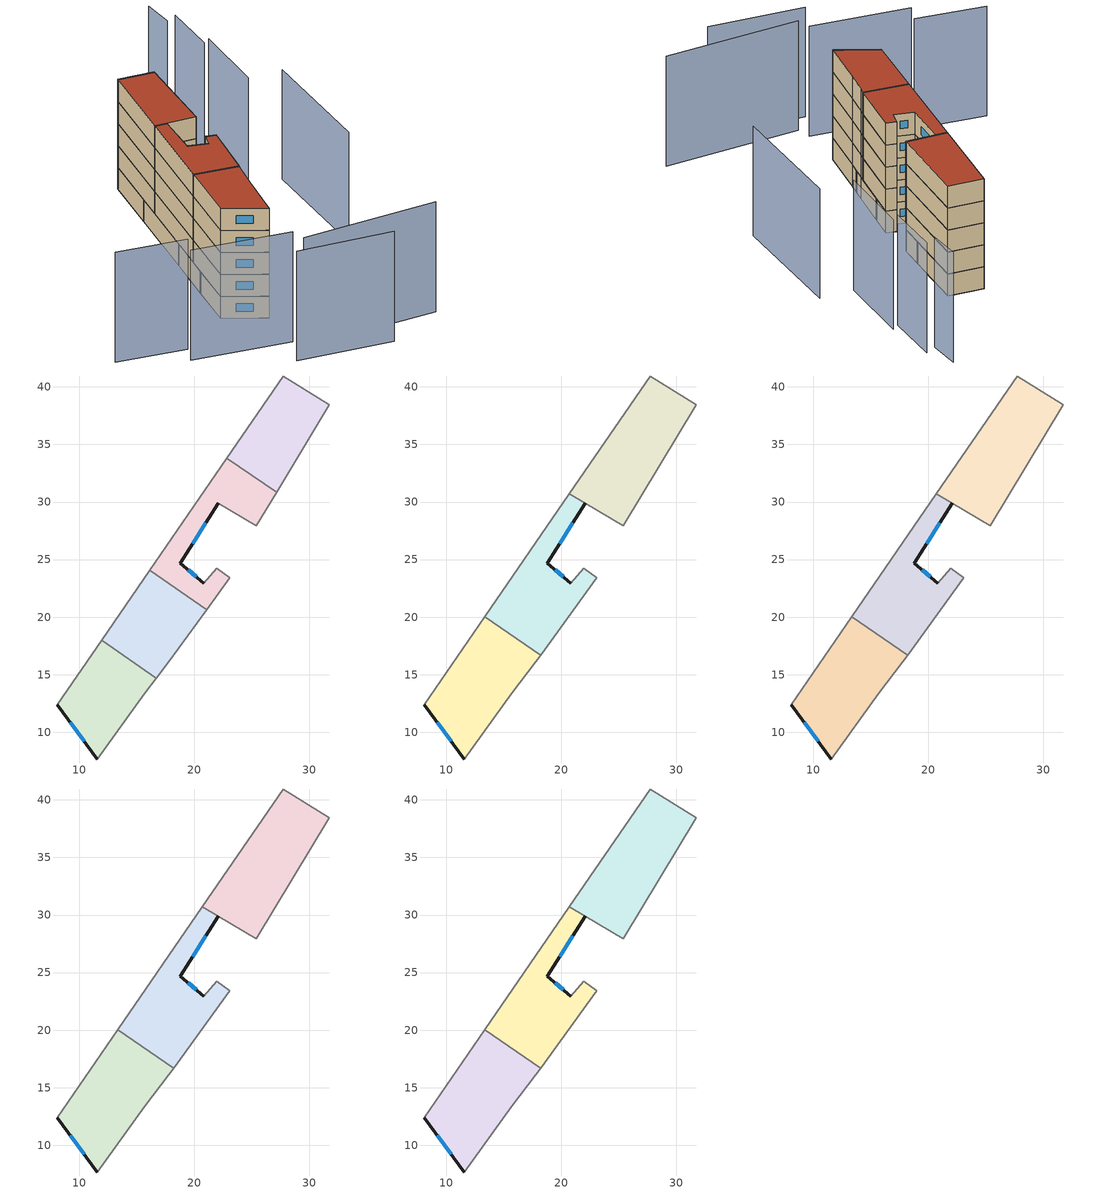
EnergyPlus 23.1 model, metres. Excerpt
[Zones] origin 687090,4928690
94b41fa13e35bc79_F0_dwelling_0
 floor ground (EU_floor_Construction): 11.57,7.67 15.69,13.37 16.71,14.7 11.94,17.97 8.11,12.39 z0
 wall outside (EU_wall_Construction): 11.57,7.67 8.11,12.39 z0:3
 wall adiabatic (EU_wall_Construction): 8.11,12.39 11.94,17.97 / 16.71,14.7 15.69,13.37 11.57,7.67 z0:3
 wall to 94b41fa13e35bc79_F0_dwelling_1 (EU_wall_Construction): 11.94,17.97 16.71,14.7 z0:3
 window (EU_Window_Construction): 10.45,9.21 9.24,10.86 z0.98:2.02
94b41fa13e35bc79_F0_dwelling_1
 floor ground (EU_floor_Construction): 17.79,16.12 21.08,20.65 16.12,24.05 11.94,17.97 16.71,14.7 z0
 wall adiabatic (EU_wall_Construction): 11.94,17.97 16.12,24.05 / 21.08,20.65 17.79,16.12 16.71,14.7 z0:3
 wall to 94b41fa13e35bc79_F0_dwelling_2 (EU_wall_Construction): 16.12,24.05 21.08,20.65 z0:3
94b41fa13e35bc79_F0_dwelling_2
 floor ground (EU_floor_Construction): 23.08,23.4 21.95,24.24 20.82,22.92 18.8,24.67 22.08,29.89 25.4,27.93 27.15,30.83 22.82,33.81 16.12,24.05 21.08,20.65 z0
 wall outside (EU_wall_Construction): 22.08,29.89 18.8,24.67 20.82,22.92 z0:3
 wall adiabatic (EU_wall_Construction): 20.82,22.92 21.95,24.24 23.08,23.4 21.08,20.65 / 16.12,24.05 22.82,33.81 / 27.15,30.83 25.4,27.93 22.08,29.89 z0:3
 wall to 94b41fa13e35bc79_F0_dwelling_3 (EU_wall_Construction): 22.82,33.81 27.15,30.83 z0:3
 window (EU_Window_Construction): 19.46,24.1 20.17,23.49 / 21.02,28.2 19.87,26.37 z0.98:2.02
94b41fa13e35bc79_F0_dwelling_3
 floor ground (EU_floor_Construction): 27.15,30.83 31.71,38.43 27.72,40.95 22.82,33.81 z0
 wall adiabatic (EU_wall_Construction): 22.82,33.81 27.72,40.95 31.71,38.43 27.15,30.83 z0:3
94b41fa13e35bc79_F1_dwelling_0
 floor to 94b41fa13e35bc79_F0_dwelling_0 (EU_floor_Construction): 11.57,7.67 15.69,13.37 16.71,14.7 11.94,17.97 8.11,12.39 z3
 floor to 94b41fa13e35bc79_F0_dwelling_1 (EU_floor_Construction): 17.79,16.12 18.21,16.69 13.35,20.02 11.94,17.97 16.71,14.7 z3
 wall outside (EU_wall_Construction): 11.57,7.67 8.11,12.39 z3:6
 wall adiabatic (EU_wall_Construction): 8.11,12.39 13.35,20.02 / 18.21,16.69 17.79,16.12 15.69,13.37 11.57,7.67 z3:6
 wall to 94b41fa13e35bc79_F1_dwelling_1 (EU_wall_Construction): 13.35,20.02 18.21,16.69 z3:6
 window (EU_Window_Construction): 10.45,9.21 9.24,10.86 z3.98:5.02
94b41fa13e35bc79_F1_dwelling_1
 floor to 94b41fa13e35bc79_F0_dwelling_1 (EU_floor_Construction): 18.21,16.69 21.08,20.65 16.12,24.05 13.35,20.02 z3
 floor to 94b41fa13e35bc79_F0_dwelling_2 (EU_floor_Construction): 21.08,20.65 20.82,22.92 18.8,24.67 22.08,29.89 20.69,30.71 16.12,24.05 z3; 21.08,20.65 23.08,23.4 21.95,24.24 20.82,22.92 z3
 wall outside (EU_wall_Construction): 22.08,29.89 18.8,24.67 20.82,22.92 z3:6
 wall adiabatic (EU_wall_Construction): 20.82,22.92 21.95,24.24 23.08,23.4 18.21,16.69 / 13.35,20.02 20.69,30.71 z3:6
 wall to 94b41fa13e35bc79_F1_dwelling_2 (EU_wall_Construction): 20.69,30.71 22.08,29.89 z3:6
 window (EU_Window_Construction): 21.02,28.19 19.87,26.37 / 19.46,24.1 20.17,23.49 z3.98:5.02
94b41fa13e35bc79_F1_dwelling_2
 floor to 94b41fa13e35bc79_F0_dwelling_2 (EU_floor_Construction): 25.4,27.93 27.15,30.83 22.82,33.81 20.69,30.71 22.08,29.89 z3
 floor to 94b41fa13e35bc79_F0_dwelling_3 (EU_floor_Construction): 27.15,30.83 31.71,38.43 27.72,40.95 22.82,33.81 z3
 wall adiabatic (EU_wall_Construction): 20.69,30.71 27.72,40.95 31.71,38.43 25.4,27.93 22.08,29.89 z3:6
94b41fa13e35bc79_F2_dwelling_0
 floor to 94b41fa13e35bc79_F1_dwelling_0 (EU_floor_Construction): 15.69,13.37 17.79,16.12 18.21,16.69 13.35,20.02 8.11,12.39 11.57,7.67 z6
 wall outside (EU_wall_Construction): 11.57,7.67 8.11,12.39 z6:9
 wall adiabatic (EU_wall_Construction): 8.11,12.39 13.35,20.02 / 18.21,16.69 17.79,16.12 15.69,13.37 11.57,7.67 z6:9
 wall to 94b41fa13e35bc79_F2_dwelling_1 (EU_wall_Construction): 13.35,20.02 18.21,16.69 z6:9
 window (EU_Window_Construction): 10.45,9.21 9.24,10.86 z6.98:8.02
94b41fa13e35bc79_F2_dwelling_1
 floor to 94b41fa13e35bc79_F1_dwelling_1 (EU_floor_Construction): 18.21,16.69 23.08,23.4 21.95,24.24 20.82,22.92 18.8,24.67 22.08,29.89 20.69,30.71 13.35,20.02 z6
 wall outside (EU_wall_Construction): 22.08,29.89 18.8,24.67 20.82,22.92 z6:9
 wall adiabatic (EU_wall_Construction): 20.82,22.92 21.95,24.24 23.08,23.4 18.21,16.69 / 13.35,20.02 20.69,30.71 z6:9
 wall to 94b41fa13e35bc79_F2_dwelling_2 (EU_wall_Construction): 20.69,30.71 22.08,29.89 z6:9
 window (EU_Window_Construction): 21.02,28.19 19.87,26.37 / 19.46,24.1 20.17,23.49 z6.98:8.02
94b41fa13e35bc79_F2_dwelling_2
 floor to 94b41fa13e35bc79_F1_dwelling_2 (EU_floor_Construction): 25.4,27.93 31.71,38.43 27.72,40.95 20.69,30.71 z6
 wall adiabatic (EU_wall_Construction): 20.69,30.71 27.72,40.95 31.71,38.43 25.4,27.93 22.08,29.89 z6:9
94b41fa13e35bc79_F3_dwelling_0
 floor to 94b41fa13e35bc79_F2_dwelling_0 (EU_floor_Construction): 15.69,13.37 17.79,16.12 18.21,16.69 13.35,20.02 8.11,12.39 11.57,7.67 z9
 wall outside (EU_wall_Construction): 11.57,7.67 8.11,12.39 z9:12
 wall adiabatic (EU_wall_Construction): 8.11,12.39 13.35,20.02 / 18.21,16.69 17.79,16.12 15.69,13.37 11.57,7.67 z9:12
 wall to 94b41fa13e35bc79_F3_dwelling_1 (EU_wall_Construction): 13.35,20.02 18.21,16.69 z9:12
 window (EU_Window_Construction): 10.45,9.21 9.24,10.86 z9.98:11.02
94b41fa13e35bc79_F3_dwelling_1
 floor to 94b41fa13e35bc79_F2_dwelling_1 (EU_floor_Construction): 18.21,16.69 23.08,23.4 21.95,24.24 20.82,22.92 18.8,24.67 22.08,29.89 20.69,30.71 13.35,20.02 z9
 wall outside (EU_wall_Construction): 22.08,29.89 18.8,24.67 20.82,22.92 z9:12
 wall adiabatic (EU_wall_Construction): 20.82,22.92 21.95,24.24 23.08,23.4 18.21,16.69 / 13.35,20.02 20.69,30.71 z9:12
 wall to 94b41fa13e35bc79_F3_dwelling_2 (EU_wall_Construction): 20.69,30.71 22.08,29.89 z9:12
 window (EU_Window_Construction): 21.02,28.19 19.87,26.37 / 19.46,24.1 20.17,23.49 z9.98:11.02
94b41fa13e35bc79_F3_dwelling_2
 floor to 94b41fa13e35bc79_F2_dwelling_2 (EU_floor_Construction): 25.4,27.93 31.71,38.43 27.72,40.95 20.69,30.71 z9
 wall adiabatic (EU_wall_Construction): 20.69,30.71 27.72,40.95 31.71,38.43 25.4,27.93 22.08,29.89 z9:12
94b41fa13e35bc79_F4_dwelling_0
 floor to 94b41fa13e35bc79_F3_dwelling_0 (EU_floor_Construction): 15.69,13.37 17.79,16.12 18.21,16.69 13.35,20.02 8.11,12.39 11.57,7.67 z12
 wall outside (EU_wall_Construction): 11.57,7.67 8.11,12.39 z12:15
 wall adiabatic (EU_wall_Construction): 8.11,12.39 13.35,20.02 / 18.21,16.69 17.79,16.12 15.69,13.37 11.57,7.67 z12:15
 wall to 94b41fa13e35bc79_F4_dwelling_1 (EU_wall_Construction): 13.35,20.02 18.21,16.69 z12:15
 window (EU_Window_Construction): 10.45,9.21 9.24,10.86 z12.98:14.02
 roof outside (EU_roof_Construction): 18.21,16.69 17.79,16.12 15.69,13.37 11.57,7.67 8.11,12.39 13.35,20.02 z15
94b41fa13e35bc79_F4_dwelling_1
 floor to 94b41fa13e35bc79_F3_dwelling_1 (EU_floor_Construction): 18.21,16.69 23.08,23.4 21.95,24.24 20.82,22.92 18.8,24.67 22.08,29.89 20.69,30.71 13.35,20.02 z12
 wall outside (EU_wall_Construction): 22.08,29.89 18.8,24.67 20.82,22.92 z12:15
 wall adiabatic (EU_wall_Construction): 20.82,22.92 21.95,24.24 23.08,23.4 18.21,16.69 / 13.35,20.02 20.69,30.71 z12:15
 wall to 94b41fa13e35bc79_F4_dwelling_2 (EU_wall_Construction): 20.69,30.71 22.08,29.89 z12:15
 window (EU_Window_Construction): 21.02,28.19 19.87,26.37 / 19.46,24.1 20.17,23.49 z12.98:14.02
 roof outside (EU_roof_Construction): 22.08,29.89 18.8,24.67 20.82,22.92 21.95,24.24 23.08,23.4 18.21,16.69 13.35,20.02 20.69,30.71 z15
94b41fa13e35bc79_F4_dwelling_2
 floor to 94b41fa13e35bc79_F3_dwelling_2 (EU_floor_Construction): 25.4,27.93 31.71,38.43 27.72,40.95 20.69,30.71 z12
 wall adiabatic (EU_wall_Construction): 20.69,30.71 27.72,40.95 31.71,38.43 25.4,27.93 22.08,29.89 z12:15
 roof outside (EU_roof_Construction): 31.71,38.43 25.4,27.93 20.69,30.71 27.72,40.95 z15
shading: 41.16,37.65 44.76,44.41 / 4.69,-1.09 15.37,-7.9 / -2.36,9.46 8.37,2.02 / -7.93,16.63 -0.33,11.31 / 32.65,10.74 40.95,26.14 / 24.28,-7.79 7.92,0.15 / 36.95,28.36 42.31,37.78 / 43.07,44.42 44.9,48.32 z0:15
[Building]
EU S2 Campaign: North Axis=0; Terrain=City; Solar Distribution=FullExterior
[Site:Location]
Bologna: Latitude=44.5; Longitude=11.25; Time Zone=1; Elevation=37
[SizingPeriod:WeatherFileDays]
AnnualSizingPeriod: Begin Month=1; Begin Day of Month=1; End Month=12; End Day of Month=31; Day of Week for Start Day=Monday; Use Weather File Daylight Saving Period=No; Use Weather File Rain and Snow Indicators=No
[MATERIAL]
EU_InternalMass_Material: Roughness=MediumRough; Thickness=0.1; Conductivity=1; Density=1800; Specific Heat=900; Thermal Absorptance=0.9; Solar Absorptance=0.7; Visible Absorptance=0.7
[MATERIAL:NOMASS] Roughness=MediumRough; Thermal Absorptance=0.9; Solar Absorptance=0.7; Visible Absorptance=0.7
Name | Thermal Resistance
EU_wall_NoMass | 0.905828
EU_roof_NoMass | 0.37593
EU_floor_NoMass | 0.67114
[WINDOWMATERIAL:SIMPLEGLAZINGSYSTEM]
EU_Window_SimpleGlazing: UFactor=4.52486; Solar Heat Gain Coefficient=0.85; Visible Transmittance=0.85
[CONSTRUCTION]
EU_wall_Construction: EU_wall_NoMass
EU_roof_Construction: EU_roof_NoMass
EU_floor_Construction: EU_floor_NoMass
EU_InternalMass_Construction: EU_InternalMass_Material
EU_Window_Construction: EU_Window_SimpleGlazing
[ZONE] Type=1; Multiplier=1; Ceiling Height=autocalculate; Floor Area=autocalculate; Part of Total Floor Area=Yes
Name | Volume
94b41fa13e35bc79_F0_dwelling_0 | 130.947
94b41fa13e35bc79_F1_dwelling_0 | 174.57
94b41fa13e35bc79_F2_dwelling_0; 94b41fa13e35bc79_F3_dwelling_0; 94b41fa13e35bc79_F4_dwelling_0 | 174.569
94b41fa13e35bc79_F0_dwelling_1 | 130.939
94b41fa13e35bc79_F1_dwelling_1 | 160.868
94b41fa13e35bc79_F2_dwelling_1; 94b41fa13e35bc79_F3_dwelling_1; 94b41fa13e35bc79_F4_dwelling_1 | 160.874
94b41fa13e35bc79_F0_dwelling_2 | 130.913
94b41fa13e35bc79_F1_dwelling_2 | 188.245
94b41fa13e35bc79_F2_dwelling_2; 94b41fa13e35bc79_F3_dwelling_2; 94b41fa13e35bc79_F4_dwelling_2 | 188.283
94b41fa13e35bc79_F0_dwelling_3 | 130.926
[INTERNALMASS] Construction=EU_InternalMass_Construction
Name | Zone or ZoneList | Surface Area
94b41fa13e35bc79_F0_dwelling_0_EU_InternalMass | 94b41fa13e35bc79_F0_dwelling_0 | 43.649
94b41fa13e35bc79_F0_dwelling_1_EU_InternalMass | 94b41fa13e35bc79_F0_dwelling_1 | 43.646
94b41fa13e35bc79_F0_dwelling_2_EU_InternalMass | 94b41fa13e35bc79_F0_dwelling_2 | 43.6376
94b41fa13e35bc79_F0_dwelling_3_EU_InternalMass | 94b41fa13e35bc79_F0_dwelling_3 | 43.6421
94b41fa13e35bc79_F1_dwelling_0_EU_InternalMass | 94b41fa13e35bc79_F1_dwelling_0 | 58.1898
94b41fa13e35bc79_F1_dwelling_1_EU_InternalMass | 94b41fa13e35bc79_F1_dwelling_1 | 53.6298
94b41fa13e35bc79_F1_dwelling_2_EU_InternalMass | 94b41fa13e35bc79_F1_dwelling_2 | 62.7591
94b41fa13e35bc79_F2_dwelling_0_EU_InternalMass | 94b41fa13e35bc79_F2_dwelling_0 | 58.1898
94b41fa13e35bc79_F2_dwelling_1_EU_InternalMass | 94b41fa13e35bc79_F2_dwelling_1 | 53.6298
94b41fa13e35bc79_F2_dwelling_2_EU_InternalMass | 94b41fa13e35bc79_F2_dwelling_2 | 62.7591
94b41fa13e35bc79_F3_dwelling_0_EU_InternalMass | 94b41fa13e35bc79_F3_dwelling_0 | 58.1898
94b41fa13e35bc79_F3_dwelling_1_EU_InternalMass | 94b41fa13e35bc79_F3_dwelling_1 | 53.6298
94b41fa13e35bc79_F3_dwelling_2_EU_InternalMass | 94b41fa13e35bc79_F3_dwelling_2 | 62.7591
94b41fa13e35bc79_F4_dwelling_0_EU_InternalMass | 94b41fa13e35bc79_F4_dwelling_0 | 58.1898
94b41fa13e35bc79_F4_dwelling_1_EU_InternalMass | 94b41fa13e35bc79_F4_dwelling_1 | 53.6298
94b41fa13e35bc79_F4_dwelling_2_EU_InternalMass | 94b41fa13e35bc79_F4_dwelling_2 | 62.7591
[OTHEREQUIPMENT] Fuel Type=Electricity; Design Level Calculation Method=Watts/Area; Power per Zone Floor Area=1; Fraction Latent=0; Fraction Radiant=0; Fraction Lost=0; Carbon Dioxide Generation Rate=0; EndUse Subcategory=EU_Step8_InternalGains
Name | Zone or ZoneList or Space or SpaceList | Schedule
EU_Step8_InternalGain_94b41fa13e35bc79_F0_dwelling_0_f000 | 94b41fa13e35bc79_F0_dwelling_0 | EU_Step8_GainSchedule_94b41fa13e35bc79_F0_dwelling_0_f000
EU_Step8_InternalGain_94b41fa13e35bc79_F0_dwelling_1_f000 | 94b41fa13e35bc79_F0_dwelling_1 | EU_Step8_GainSchedule_94b41fa13e35bc79_F0_dwelling_1_f000
EU_Step8_InternalGain_94b41fa13e35bc79_F0_dwelling_2_f000 | 94b41fa13e35bc79_F0_dwelling_2 | EU_Step8_GainSchedule_94b41fa13e35bc79_F0_dwelling_2_f000
EU_Step8_InternalGain_94b41fa13e35bc79_F0_dwelling_3_f000 | 94b41fa13e35bc79_F0_dwelling_3 | EU_Step8_GainSchedule_94b41fa13e35bc79_F0_dwelling_3_f000
EU_Step8_InternalGain_94b41fa13e35bc79_F1_dwelling_0_f000 | 94b41fa13e35bc79_F1_dwelling_0 | EU_Step8_GainSchedule_94b41fa13e35bc79_F1_dwelling_0_f000
EU_Step8_InternalGain_94b41fa13e35bc79_F1_dwelling_1_f000 | 94b41fa13e35bc79_F1_dwelling_1 | EU_Step8_GainSchedule_94b41fa13e35bc79_F1_dwelling_1_f000
EU_Step8_InternalGain_94b41fa13e35bc79_F1_dwelling_2_f000 | 94b41fa13e35bc79_F1_dwelling_2 | EU_Step8_GainSchedule_94b41fa13e35bc79_F1_dwelling_2_f000
EU_Step8_InternalGain_94b41fa13e35bc79_F2_dwelling_0_f000 | 94b41fa13e35bc79_F2_dwelling_0 | EU_Step8_GainSchedule_94b41fa13e35bc79_F2_dwelling_0_f000
EU_Step8_InternalGain_94b41fa13e35bc79_F2_dwelling_1_f000 | 94b41fa13e35bc79_F2_dwelling_1 | EU_Step8_GainSchedule_94b41fa13e35bc79_F2_dwelling_1_f000
EU_Step8_InternalGain_94b41fa13e35bc79_F2_dwelling_2_f000 | 94b41fa13e35bc79_F2_dwelling_2 | EU_Step8_GainSchedule_94b41fa13e35bc79_F2_dwelling_2_f000
EU_Step8_InternalGain_94b41fa13e35bc79_F3_dwelling_0_f000 | 94b41fa13e35bc79_F3_dwelling_0 | EU_Step8_GainSchedule_94b41fa13e35bc79_F3_dwelling_0_f000
EU_Step8_InternalGain_94b41fa13e35bc79_F3_dwelling_1_f000 | 94b41fa13e35bc79_F3_dwelling_1 | EU_Step8_GainSchedule_94b41fa13e35bc79_F3_dwelling_1_f000
EU_Step8_InternalGain_94b41fa13e35bc79_F3_dwelling_2_f000 | 94b41fa13e35bc79_F3_dwelling_2 | EU_Step8_GainSchedule_94b41fa13e35bc79_F3_dwelling_2_f000
EU_Step8_InternalGain_94b41fa13e35bc79_F4_dwelling_0_f000 | 94b41fa13e35bc79_F4_dwelling_0 | EU_Step8_GainSchedule_94b41fa13e35bc79_F4_dwelling_0_f000
EU_Step8_InternalGain_94b41fa13e35bc79_F4_dwelling_1_f000 | 94b41fa13e35bc79_F4_dwelling_1 | EU_Step8_GainSchedule_94b41fa13e35bc79_F4_dwelling_1_f000
EU_Step8_InternalGain_94b41fa13e35bc79_F4_dwelling_2_f000 | 94b41fa13e35bc79_F4_dwelling_2 | EU_Step8_GainSchedule_94b41fa13e35bc79_F4_dwelling_2_f000
[ZONEVENTILATION:DESIGNFLOWRATE] Schedule=EU_AlwaysOn; Design Flow Rate Calculation Method=AirChanges/Hour; Air Changes per Hour=0.73129; Ventilation Type=Natural; Fan Pressure Rise=0; Fan Total Efficiency=1; Constant Term Coefficient=1; Temperature Term Coefficient=0; Velocity Term Coefficient=0; Velocity Squared Term Coefficient=0; Minimum Indoor Temperature=-100; Maximum Indoor Temperature=100; Delta Temperature=-100; Minimum Outdoor Temperature=-100; Maximum Outdoor Temperature=100; Maximum Wind Speed=40
Name | Zone or ZoneList or Space or SpaceList
EU_ConstantAir_94b41fa13e35bc79_F0_dwelling_0 | 94b41fa13e35bc79_F0_dwelling_0
EU_ConstantAir_94b41fa13e35bc79_F0_dwelling_1 | 94b41fa13e35bc79_F0_dwelling_1
EU_ConstantAir_94b41fa13e35bc79_F0_dwelling_2 | 94b41fa13e35bc79_F0_dwelling_2
EU_ConstantAir_94b41fa13e35bc79_F0_dwelling_3 | 94b41fa13e35bc79_F0_dwelling_3
EU_ConstantAir_94b41fa13e35bc79_F1_dwelling_0 | 94b41fa13e35bc79_F1_dwelling_0
EU_ConstantAir_94b41fa13e35bc79_F1_dwelling_1 | 94b41fa13e35bc79_F1_dwelling_1
EU_ConstantAir_94b41fa13e35bc79_F1_dwelling_2 | 94b41fa13e35bc79_F1_dwelling_2
EU_ConstantAir_94b41fa13e35bc79_F2_dwelling_0 | 94b41fa13e35bc79_F2_dwelling_0
EU_ConstantAir_94b41fa13e35bc79_F2_dwelling_1 | 94b41fa13e35bc79_F2_dwelling_1
EU_ConstantAir_94b41fa13e35bc79_F2_dwelling_2 | 94b41fa13e35bc79_F2_dwelling_2
EU_ConstantAir_94b41fa13e35bc79_F3_dwelling_0 | 94b41fa13e35bc79_F3_dwelling_0
EU_ConstantAir_94b41fa13e35bc79_F3_dwelling_1 | 94b41fa13e35bc79_F3_dwelling_1
EU_ConstantAir_94b41fa13e35bc79_F3_dwelling_2 | 94b41fa13e35bc79_F3_dwelling_2
EU_ConstantAir_94b41fa13e35bc79_F4_dwelling_0 | 94b41fa13e35bc79_F4_dwelling_0
EU_ConstantAir_94b41fa13e35bc79_F4_dwelling_1 | 94b41fa13e35bc79_F4_dwelling_1
EU_ConstantAir_94b41fa13e35bc79_F4_dwelling_2 | 94b41fa13e35bc79_F4_dwelling_2
[HVACTEMPLATE:THERMOSTAT] Constant Heating Setpoint=20; Constant Cooling Setpoint=50
EU_HeatOnly_94b41fa13e35bc79_F0_dwelling_0; EU_HeatOnly_94b41fa13e35bc79_F0_dwelling_1; EU_HeatOnly_94b41fa13e35bc79_F0_dwelling_2; EU_HeatOnly_94b41fa13e35bc79_F0_dwelling_3; EU_HeatOnly_94b41fa13e35bc79_F1_dwelling_0; EU_HeatOnly_94b41fa13e35bc79_F1_dwelling_1; EU_HeatOnly_94b41fa13e35bc79_F1_dwelling_2; EU_HeatOnly_94b41fa13e35bc79_F2_dwelling_0; EU_HeatOnly_94b41fa13e35bc79_F2_dwelling_1; EU_HeatOnly_94b41fa13e35bc79_F2_dwelling_2; EU_HeatOnly_94b41fa13e35bc79_F3_dwelling_0; EU_HeatOnly_94b41fa13e35bc79_F3_dwelling_1; EU_HeatOnly_94b41fa13e35bc79_F3_dwelling_2; EU_HeatOnly_94b41fa13e35bc79_F4_dwelling_0; EU_HeatOnly_94b41fa13e35bc79_F4_dwelling_1; EU_HeatOnly_94b41fa13e35bc79_F4_dwelling_2
[HVACTEMPLATE:ZONE:IDEALLOADSAIRSYSTEM] System Availability Schedule=EU_AlwaysOn; Maximum Heating Supply Air Temperature=50; Minimum Cooling Supply Air Temperature=13; Maximum Heating Supply Air Humidity Ratio=0.0156; Minimum Cooling Supply Air Humidity Ratio=0.0077; Heating Limit=NoLimit; Cooling Limit=NoLimit; Heating Availability Schedule=EU_AlwaysOn; Cooling Availability Schedule=EU_CoolingOff; Dehumidification Control Type=ConstantSensibleHeatRatio; Cooling Sensible Heat Ratio=0.7; Dehumidification Setpoint=60; Humidification Control Type=None; Humidification Setpoint=30; Outdoor Air Method=None; Outdoor Air Flow Rate per Person=0.00944; Outdoor Air Flow Rate per Zone Floor Area=0; Outdoor Air Flow Rate per Zone=0; Demand Controlled Ventilation Type=None; Outdoor Air Economizer Type=NoEconomizer; Heat Recovery Type=None; Sensible Heat Recovery Effectiveness=0.7; Latent Heat Recovery Effectiveness=0.65
Name | Template Thermostat
94b41fa13e35bc79_F0_dwelling_0 | EU_HeatOnly_94b41fa13e35bc79_F0_dwelling_0
94b41fa13e35bc79_F0_dwelling_1 | EU_HeatOnly_94b41fa13e35bc79_F0_dwelling_1
94b41fa13e35bc79_F0_dwelling_2 | EU_HeatOnly_94b41fa13e35bc79_F0_dwelling_2
94b41fa13e35bc79_F0_dwelling_3 | EU_HeatOnly_94b41fa13e35bc79_F0_dwelling_3
94b41fa13e35bc79_F1_dwelling_0 | EU_HeatOnly_94b41fa13e35bc79_F1_dwelling_0
94b41fa13e35bc79_F1_dwelling_1 | EU_HeatOnly_94b41fa13e35bc79_F1_dwelling_1
94b41fa13e35bc79_F1_dwelling_2 | EU_HeatOnly_94b41fa13e35bc79_F1_dwelling_2
94b41fa13e35bc79_F2_dwelling_0 | EU_HeatOnly_94b41fa13e35bc79_F2_dwelling_0
94b41fa13e35bc79_F2_dwelling_1 | EU_HeatOnly_94b41fa13e35bc79_F2_dwelling_1
94b41fa13e35bc79_F2_dwelling_2 | EU_HeatOnly_94b41fa13e35bc79_F2_dwelling_2
94b41fa13e35bc79_F3_dwelling_0 | EU_HeatOnly_94b41fa13e35bc79_F3_dwelling_0
94b41fa13e35bc79_F3_dwelling_1 | EU_HeatOnly_94b41fa13e35bc79_F3_dwelling_1
94b41fa13e35bc79_F3_dwelling_2 | EU_HeatOnly_94b41fa13e35bc79_F3_dwelling_2
94b41fa13e35bc79_F4_dwelling_0 | EU_HeatOnly_94b41fa13e35bc79_F4_dwelling_0
94b41fa13e35bc79_F4_dwelling_1 | EU_HeatOnly_94b41fa13e35bc79_F4_dwelling_1
94b41fa13e35bc79_F4_dwelling_2 | EU_HeatOnly_94b41fa13e35bc79_F4_dwelling_2
[SIZING:ZONE] Zone Cooling Design Supply Air Temperature Input Method=SupplyAirTemperature; Zone Cooling Design Supply Air Temperature=13; Zone Heating Design Supply Air Temperature Input Method=SupplyAirTemperature; Zone Heating Design Supply Air Temperature=50; Zone Cooling Design Supply Air Humidity Ratio=0.008; Zone Heating Design Supply Air Humidity Ratio=0.008; Cooling Design Air Flow Method=DesignDay; Cooling Design Air Flow Rate=0; Cooling Minimum Air Flow per Zone Floor Area=0.000762; Cooling Minimum Air Flow=0; Cooling Minimum Air Flow Fraction=0.2; Heating Design Air Flow Method=DesignDay; Heating Design Air Flow Rate=0; Heating Maximum Air Flow per Zone Floor Area=0.002032; Heating Maximum Air Flow=0.141576; Heating Maximum Air Flow Fraction=0.3; Account for Dedicated Outdoor Air System=No; Dedicated Outdoor Air System Control Strategy=NeutralSupplyAir; Dedicated Outdoor Air Low Setpoint Temperature for Design=autosize; Dedicated Outdoor Air High Setpoint Temperature for Design=autosize; Zone Load Sizing Method=Sensible Load Only No Latent Load; Zone Latent Cooling Design Supply Air Humidity Ratio Input Method=HumidityRatioDifference; Zone Cooling Design Supply Air Humidity Ratio Difference=0.005; Zone Latent Heating Design Supply Air Humidity Ratio Input Method=HumidityRatioDifference; Zone Humidification Design Supply Air Humidity Ratio Difference=0.005
94b41fa13e35bc79_F0_dwelling_0; 94b41fa13e35bc79_F0_dwelling_1; 94b41fa13e35bc79_F0_dwelling_2; 94b41fa13e35bc79_F0_dwelling_3; 94b41fa13e35bc79_F1_dwelling_0; 94b41fa13e35bc79_F1_dwelling_1; 94b41fa13e35bc79_F1_dwelling_2; 94b41fa13e35bc79_F2_dwelling_0; 94b41fa13e35bc79_F2_dwelling_1; 94b41fa13e35bc79_F2_dwelling_2; 94b41fa13e35bc79_F3_dwelling_0; 94b41fa13e35bc79_F3_dwelling_1; 94b41fa13e35bc79_F3_dwelling_2; 94b41fa13e35bc79_F4_dwelling_0; 94b41fa13e35bc79_F4_dwelling_1; 94b41fa13e35bc79_F4_dwelling_2
[SCHEDULE:CONSTANT]
Name | Hourly Value
EU_AlwaysOn | 1
EU_CoolingOff | 0
[SCHEDULE:FILE] Column Number=1; Rows to Skip at Top=0; Number of Hours of Data=8760; Column Separator=Comma; Interpolate to Timestep=No; Minutes per Item=60; Adjust Schedule for Daylight Savings=Yes
Name | File
EU_Step8_GainSchedule_94b41fa13e35bc79_F0_dwelling_0_f000 | ../../schedules/94b41fa13e35bc79/94b41fa13e35bc79_F0_dwelling_0_f000_gain.csv
EU_Step8_GainSchedule_94b41fa13e35bc79_F0_dwelling_1_f000 | ../../schedules/94b41fa13e35bc79/94b41fa13e35bc79_F0_dwelling_1_f000_gain.csv
EU_Step8_GainSchedule_94b41fa13e35bc79_F0_dwelling_2_f000 | ../../schedules/94b41fa13e35bc79/94b41fa13e35bc79_F0_dwelling_2_f000_gain.csv
EU_Step8_GainSchedule_94b41fa13e35bc79_F0_dwelling_3_f000 | ../../schedules/94b41fa13e35bc79/94b41fa13e35bc79_F0_dwelling_3_f000_gain.csv
EU_Step8_GainSchedule_94b41fa13e35bc79_F1_dwelling_0_f000 | ../../schedules/94b41fa13e35bc79/94b41fa13e35bc79_F1_dwelling_0_f000_gain.csv
EU_Step8_GainSchedule_94b41fa13e35bc79_F1_dwelling_1_f000 | ../../schedules/94b41fa13e35bc79/94b41fa13e35bc79_F1_dwelling_1_f000_gain.csv
EU_Step8_GainSchedule_94b41fa13e35bc79_F1_dwelling_2_f000 | ../../schedules/94b41fa13e35bc79/94b41fa13e35bc79_F1_dwelling_2_f000_gain.csv
EU_Step8_GainSchedule_94b41fa13e35bc79_F2_dwelling_0_f000 | ../../schedules/94b41fa13e35bc79/94b41fa13e35bc79_F2_dwelling_0_f000_gain.csv
EU_Step8_GainSchedule_94b41fa13e35bc79_F2_dwelling_1_f000 | ../../schedules/94b41fa13e35bc79/94b41fa13e35bc79_F2_dwelling_1_f000_gain.csv
EU_Step8_GainSchedule_94b41fa13e35bc79_F2_dwelling_2_f000 | ../../schedules/94b41fa13e35bc79/94b41fa13e35bc79_F2_dwelling_2_f000_gain.csv
EU_Step8_GainSchedule_94b41fa13e35bc79_F3_dwelling_0_f000 | ../../schedules/94b41fa13e35bc79/94b41fa13e35bc79_F3_dwelling_0_f000_gain.csv
EU_Step8_GainSchedule_94b41fa13e35bc79_F3_dwelling_1_f000 | ../../schedules/94b41fa13e35bc79/94b41fa13e35bc79_F3_dwelling_1_f000_gain.csv
EU_Step8_GainSchedule_94b41fa13e35bc79_F3_dwelling_2_f000 | ../../schedules/94b41fa13e35bc79/94b41fa13e35bc79_F3_dwelling_2_f000_gain.csv
EU_Step8_GainSchedule_94b41fa13e35bc79_F4_dwelling_0_f000 | ../../schedules/94b41fa13e35bc79/94b41fa13e35bc79_F4_dwelling_0_f000_gain.csv
EU_Step8_GainSchedule_94b41fa13e35bc79_F4_dwelling_1_f000 | ../../schedules/94b41fa13e35bc79/94b41fa13e35bc79_F4_dwelling_1_f000_gain.csv
EU_Step8_GainSchedule_94b41fa13e35bc79_F4_dwelling_2_f000 | ../../schedules/94b41fa13e35bc79/94b41fa13e35bc79_F4_dwelling_2_f000_gain.csv
